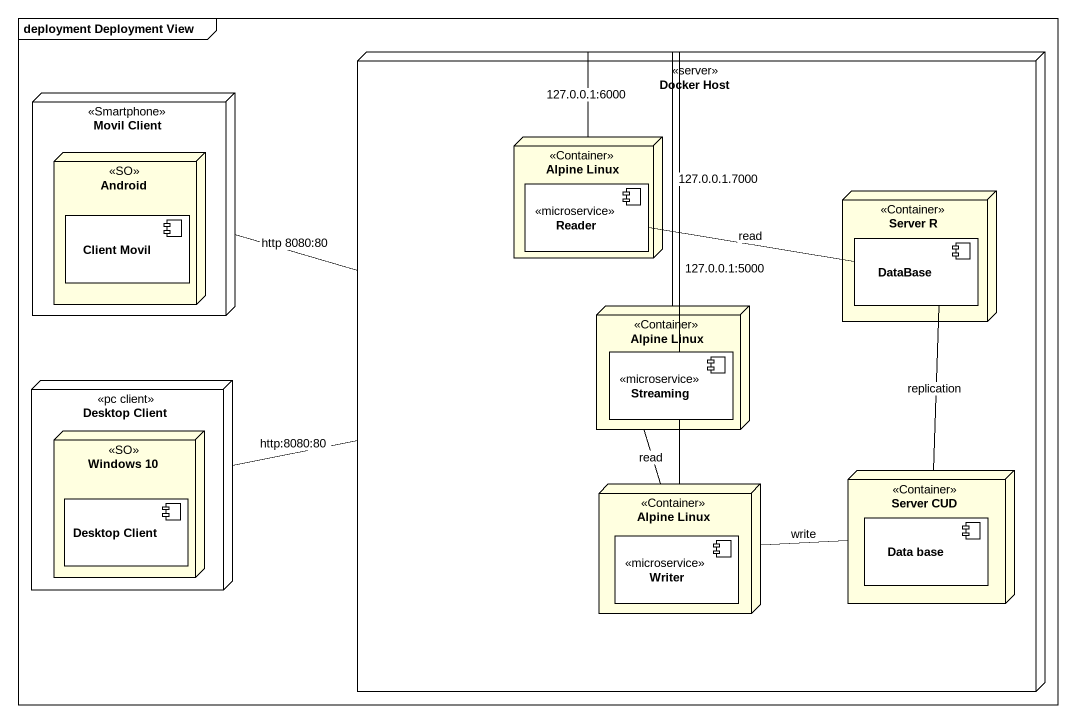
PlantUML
@startuml
mainframe deployment Deployment View
node "Movil Client" as Movil_Client <<Smartphone>> {
  node Android <<SO>> #FFFFE0 {
    component "Client Movil" as Client_Movil
  }
}
node "Docker Host" as Docker_Host <<server>> {
  node "Alpine Linux" as Alpine_Linux <<Container>> #FFFFE0 {
    component Reader <<microservice>>
  }
  node "Server R" as Server_R <<Container>> #FFFFE0 {
    component "DataBase" as DataBase_
  }
  node "Alpine Linux" as Alpine_Linux_2 <<Container>> #FFFFE0 {
    component Streaming <<microservice>>
  }
  node "Alpine Linux" as Alpine_Linux_3 <<Container>> #FFFFE0 {
    component Writer <<microservice>>
  }
  node "Server CUD" as Server_CUD <<Container>> #FFFFE0 {
    component "Data base" as Data_base
  }
}
node "Desktop Client" as Desktop_Client <<pc client>> {
  node "Windows 10" as Windows_10 <<SO>> #FFFFE0 {
    component "Desktop Client" as Desktop_Client_2
  }
}
Movil_Client -right- Docker_Host : http 8080:80
Alpine_Linux -- Docker_Host : 127.0.0.1:6000
DataBase_ -left- Reader : read
Alpine_Linux_2 -right- Docker_Host : 127.0.0.1.7000
Alpine_Linux_2 -- Alpine_Linux_3 : read
Desktop_Client -right- Docker_Host : http:8080:80
Alpine_Linux_3 -up- Docker_Host : 127.0.0.1:5000
Server_CUD -up- DataBase_ : replication
Server_CUD -left- Alpine_Linux_3 : write
@enduml
